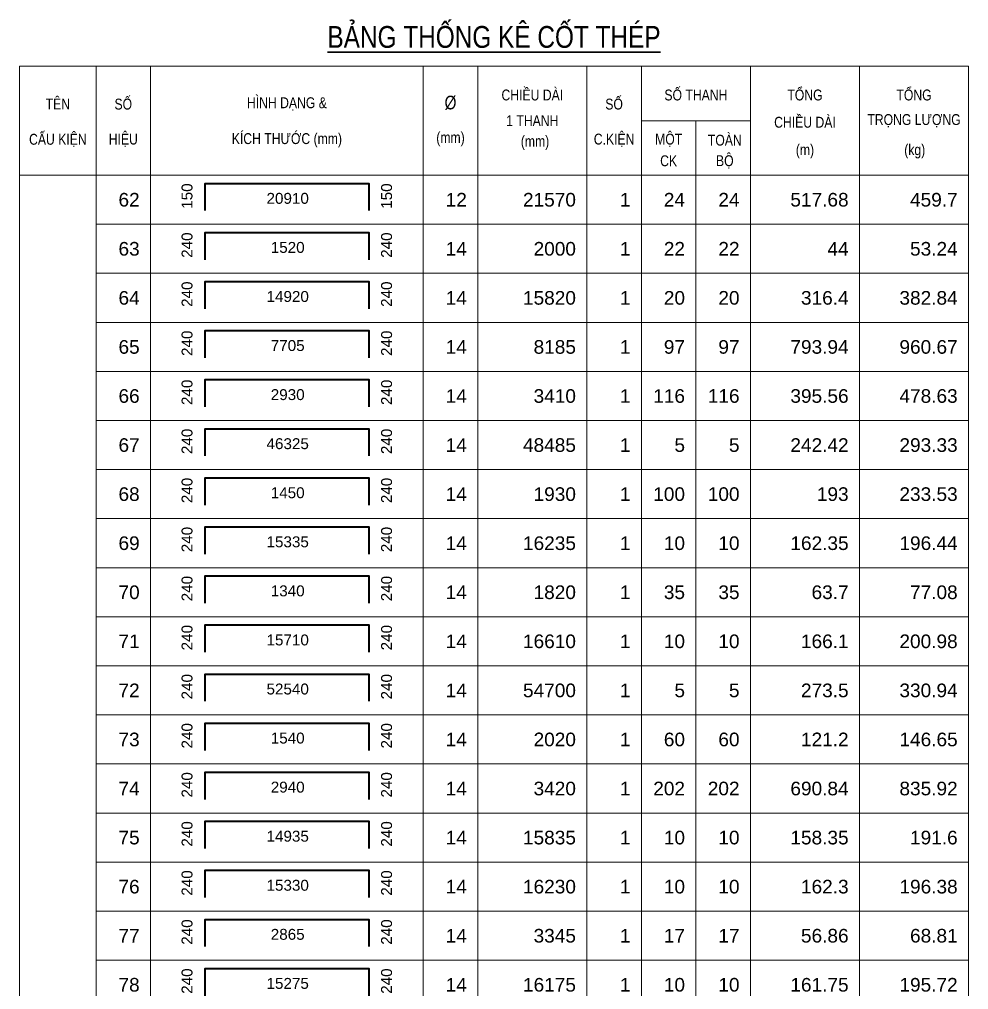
# Model space of a CAD drawing. Header units: millimetres. Extents: x -24156 to 1128921, y -12387 to 212709.
# Drawn here: x 1059553 to 1090187, y 61168 to 92489 of the extents above; entities that cross this region are included whole.
import ezdxf
from ezdxf.enums import TextEntityAlignment as Align

# ---------------------------------------------------------------- set-up
doc = ezdxf.new("R2010")
doc.units = ezdxf.units.MM
doc.header["$MEASUREMENT"] = 0
for name, color, linetype, lineweight in [('kata_net khung', 3, 'Continuous', 20), ('kata_text', 7, 'Continuous', 30), ('kata_thep chu', 1, 'Continuous', 35), ('NDC_FRAME', 7, 'Continuous', 20)]:
    doc.layers.add(name, color=color, linetype=linetype, lineweight=lineweight)
doc.styles.add('kata_text', font='arial.ttf', dxfattribs={"width": 0.8})

# ---------------------------------------------------------------- blocks, each defined once
blk = doc.blocks.new('Tieude')
at = {"layer": 'kata_net khung'}
for p, q in [((0, 2000), (0, 0)), ((0, 2000), (17405, 2000)), ((1405, 2000), (1405, 0)), ((2405, 2000), (2405, 0)), ((7405, 2000), (7405, 0)), ((8405, 2000), (8405, 0)), ((10405, 2000), (10405, 0)), ((11405, 1000), (11405, 2000)), ((13405, 2000), (13405, 0)), ((15405, 2000), (15405, 0)), ((17405, 2000), (17405, 0)), ((11405, 1000), (13405, 1000)), ((11405, 1000), (11405, 0)), ((12405, 1000), (12405, 0)), ((0, 0), (17405, 0))]:
    blk.add_line(p, q, dxfattribs=at)
at = {"layer": 'kata_text', "style": 'kata_text', "width": 0.8}
for s, height, p in [('%%UBẢNG THỐNG KÊ CỐT THÉP', 400, (8703, 2594)), ('CHIỀU DÀI', 200, (9405, 1500)), ('SỐ THANH', 200, (12405, 1500)), ('TỔNG', 200, (14405, 1500)), ('TỔNG', 200, (16405, 1500)), ('TÊN', 200, (705, 1333)), ('SỐ', 200, (1905, 1333)), ('HÌNH DẠNG &', 200, (4905, 1333)), ('%%C', 250, (7905, 1333)), ('SỐ', 200, (10905, 1333)), ('1 THANH', 200, (9405, 1000)), ('CHIỀU DÀI', 200, (14405, 1000)), ('TRỌNG LƯỢNG', 200, (16405, 1000)), ('CẤU KIỆN', 200, (705, 667)), ('HIỆU', 200, (1905, 667)), ('KÍCH THƯỚC (mm)', 200, (4905, 667)), ('(mm)', 200, (7905, 667)), ('(mm)', 200, (9455, 599)), ('C.KIỆN', 200, (10905, 667)), ('MỘT', 200, (11905, 667)), ('TOÀN', 200, (12935, 667)), ('(m)', 200, (14405, 443)), ('(kg)', 200, (16418, 443)), ('CK', 200, (11905, 264)), ('BỘ', 200, (12935, 271))]:
    blk.add_text(s, height=height, dxfattribs=at).set_placement(p, align=Align.MIDDLE)
blk = doc.blocks.new('dang04')
at = {"layer": 'kata_net khung'}
for p, q in [((0, 0), (0, -900)), ((1405, 0), (1405, -900)), ((2405, 0), (2405, -900)), ((7405, 0), (7405, -900)), ((8405, 0), (8405, -900)), ((10405, 0), (10405, -900)), ((11405, 0), (11405, -900)), ((12405, 0), (12405, -900)), ((13405, 0), (13405, -900)), ((15405, 0), (15405, -900)), ((17405, 0), (17405, -900)), ((1405, -900), (17405, -900))]:
    blk.add_line(p, q, dxfattribs=at)
at = {"layer": 'kata_thep chu'}
blk.add_lwpolyline([(3405, -650), (3405, -150), (6405, -150), (6405, -650)], dxfattribs=at)
at = {"layer": 'kata_text', "style": 'kata_text'}
for p in [(3073, -150), (6733, -150)]:
    blk.add_attdef('D03', text='', height=200, rotation=90, dxfattribs=at).set_placement(p, align=Align.MIDDLE_RIGHT)
for p in [(2205, -450), (8205, -450), (10205, -450), (11205, -450), (12205, -450), (13205, -450), (15205, -450), (17205, -450)]:
    blk.add_attdef('D03', text='', height=250, dxfattribs=at).set_placement(p, align=Align.MIDDLE_RIGHT)
blk.add_attdef('D03', text='', height=200, dxfattribs=at).set_placement((4920, -425), align=Align.MIDDLE_CENTER)

msp = doc.modelspace()

# ---------------------------------------------------------------- block references
at = {"layer": 'NDC_FRAME', "xscale": 1.76, "yscale": 1.76, "zscale": 1.76}
msp.add_blockref('Tieude', (1059553.3, 87459.8), dxfattribs=at)
at = {"layer": 'NDC_FRAME', "ltscale": 200}
ref = msp.add_blockref('dang04', (1059553.3, 87459.8), dxfattribs=dict(at, xscale=1.759999999999996, yscale=1.759999999999996, zscale=1.759999999999996))
ref.add_attrib('D03', '62', dxfattribs={"layer": 'kata_text', "height": 440, "style": 'kata_text'}).set_placement((1063434.6, 86667.8), align=Align.MIDDLE_RIGHT)
ref.add_attrib('D03', '150', dxfattribs={"layer": 'kata_text', "height": 352, "rotation": 90, "style": 'kata_text'}).set_placement((1064962.4, 87195.8), align=Align.MIDDLE_RIGHT)
ref.add_attrib('D03', '20910', dxfattribs={"layer": 'kata_text', "height": 352, "style": 'kata_text'}).set_placement((1068211.8, 86712.2), align=Align.MIDDLE_CENTER)
ref.add_attrib('D03', '150', dxfattribs={"layer": 'kata_text', "height": 352, "rotation": 90, "style": 'kata_text'}).set_placement((1071402.5, 87195.8), align=Align.MIDDLE_RIGHT)
ref.add_attrib('D03', '12', dxfattribs={"layer": 'kata_text', "height": 440, "style": 'kata_text'}).set_placement((1073994.6, 86667.8), align=Align.MIDDLE_RIGHT)
ref.add_attrib('D03', '21570', dxfattribs={"layer": 'kata_text', "height": 440, "style": 'kata_text'}).set_placement((1077514.6, 86667.8), align=Align.MIDDLE_RIGHT)
ref.add_attrib('D03', '1', dxfattribs={"layer": 'kata_text', "height": 440, "style": 'kata_text'}).set_placement((1079274.6, 86667.8), align=Align.MIDDLE_RIGHT)
ref.add_attrib('D03', '24', dxfattribs={"layer": 'kata_text', "height": 440, "style": 'kata_text'}).set_placement((1081034.6, 86667.8), align=Align.MIDDLE_RIGHT)
ref.add_attrib('D03', '24', dxfattribs={"layer": 'kata_text', "height": 440, "style": 'kata_text'}).set_placement((1082794.6, 86668.4), align=Align.MIDDLE_RIGHT)
ref.add_attrib('D03', '517.68', dxfattribs={"layer": 'kata_text', "height": 440, "style": 'kata_text'}).set_placement((1086314.6, 86667.8), align=Align.MIDDLE_RIGHT)
ref.add_attrib('D03', '459.7', dxfattribs={"layer": 'kata_text', "height": 440, "style": 'kata_text'}).set_placement((1089834.6, 86667.8), align=Align.MIDDLE_RIGHT)
ref = msp.add_blockref('dang04', (1059553.3, 85875.8), dxfattribs=dict(at, xscale=1.759999999999996, yscale=1.759999999999996, zscale=1.759999999999996))
ref.add_attrib('D03', '63', dxfattribs={"layer": 'kata_text', "height": 440, "style": 'kata_text'}).set_placement((1063434.6, 85083.8), align=Align.MIDDLE_RIGHT)
ref.add_attrib('D03', '240', dxfattribs={"layer": 'kata_text', "height": 352, "rotation": 90, "style": 'kata_text'}).set_placement((1064962.4, 85611.8), align=Align.MIDDLE_RIGHT)
ref.add_attrib('D03', '1520', dxfattribs={"layer": 'kata_text', "height": 352, "style": 'kata_text'}).set_placement((1068211.8, 85128.2), align=Align.MIDDLE_CENTER)
ref.add_attrib('D03', '240', dxfattribs={"layer": 'kata_text', "height": 352, "rotation": 90, "style": 'kata_text'}).set_placement((1071402.5, 85611.8), align=Align.MIDDLE_RIGHT)
ref.add_attrib('D03', '14', dxfattribs={"layer": 'kata_text', "height": 440, "style": 'kata_text'}).set_placement((1073994.6, 85083.8), align=Align.MIDDLE_RIGHT)
ref.add_attrib('D03', '2000', dxfattribs={"layer": 'kata_text', "height": 440, "style": 'kata_text'}).set_placement((1077514.6, 85083.8), align=Align.MIDDLE_RIGHT)
ref.add_attrib('D03', '1', dxfattribs={"layer": 'kata_text', "height": 440, "style": 'kata_text'}).set_placement((1079274.6, 85083.8), align=Align.MIDDLE_RIGHT)
ref.add_attrib('D03', '22', dxfattribs={"layer": 'kata_text', "height": 440, "style": 'kata_text'}).set_placement((1081034.6, 85083.8), align=Align.MIDDLE_RIGHT)
ref.add_attrib('D03', '22', dxfattribs={"layer": 'kata_text', "height": 440, "style": 'kata_text'}).set_placement((1082794.6, 85084.4), align=Align.MIDDLE_RIGHT)
ref.add_attrib('D03', '44', dxfattribs={"layer": 'kata_text', "height": 440, "style": 'kata_text'}).set_placement((1086314.6, 85083.8), align=Align.MIDDLE_RIGHT)
ref.add_attrib('D03', '53.24', dxfattribs={"layer": 'kata_text', "height": 440, "style": 'kata_text'}).set_placement((1089834.6, 85083.8), align=Align.MIDDLE_RIGHT)
ref = msp.add_blockref('dang04', (1059553.3, 84291.8), dxfattribs=dict(at, xscale=1.759999999999996, yscale=1.759999999999996, zscale=1.759999999999996))
ref.add_attrib('D03', '64', dxfattribs={"layer": 'kata_text', "height": 440, "style": 'kata_text'}).set_placement((1063434.6, 83499.8), align=Align.MIDDLE_RIGHT)
ref.add_attrib('D03', '240', dxfattribs={"layer": 'kata_text', "height": 352, "rotation": 90, "style": 'kata_text'}).set_placement((1064962.4, 84027.8), align=Align.MIDDLE_RIGHT)
ref.add_attrib('D03', '14920', dxfattribs={"layer": 'kata_text', "height": 352, "style": 'kata_text'}).set_placement((1068211.8, 83544.2), align=Align.MIDDLE_CENTER)
ref.add_attrib('D03', '240', dxfattribs={"layer": 'kata_text', "height": 352, "rotation": 90, "style": 'kata_text'}).set_placement((1071402.5, 84027.8), align=Align.MIDDLE_RIGHT)
ref.add_attrib('D03', '14', dxfattribs={"layer": 'kata_text', "height": 440, "style": 'kata_text'}).set_placement((1073994.6, 83499.8), align=Align.MIDDLE_RIGHT)
ref.add_attrib('D03', '15820', dxfattribs={"layer": 'kata_text', "height": 440, "style": 'kata_text'}).set_placement((1077514.6, 83499.8), align=Align.MIDDLE_RIGHT)
ref.add_attrib('D03', '1', dxfattribs={"layer": 'kata_text', "height": 440, "style": 'kata_text'}).set_placement((1079274.6, 83499.8), align=Align.MIDDLE_RIGHT)
ref.add_attrib('D03', '20', dxfattribs={"layer": 'kata_text', "height": 440, "style": 'kata_text'}).set_placement((1081034.6, 83499.8), align=Align.MIDDLE_RIGHT)
ref.add_attrib('D03', '20', dxfattribs={"layer": 'kata_text', "height": 440, "style": 'kata_text'}).set_placement((1082794.6, 83500.4), align=Align.MIDDLE_RIGHT)
ref.add_attrib('D03', '316.4', dxfattribs={"layer": 'kata_text', "height": 440, "style": 'kata_text'}).set_placement((1086314.6, 83499.8), align=Align.MIDDLE_RIGHT)
ref.add_attrib('D03', '382.84', dxfattribs={"layer": 'kata_text', "height": 440, "style": 'kata_text'}).set_placement((1089834.6, 83499.8), align=Align.MIDDLE_RIGHT)
ref = msp.add_blockref('dang04', (1059553.3, 82707.8), dxfattribs=dict(at, xscale=1.759999999999996, yscale=1.759999999999996, zscale=1.759999999999996))
ref.add_attrib('D03', '65', dxfattribs={"layer": 'kata_text', "height": 440, "style": 'kata_text'}).set_placement((1063434.6, 81915.8), align=Align.MIDDLE_RIGHT)
ref.add_attrib('D03', '240', dxfattribs={"layer": 'kata_text', "height": 352, "rotation": 90, "style": 'kata_text'}).set_placement((1064962.4, 82443.8), align=Align.MIDDLE_RIGHT)
ref.add_attrib('D03', '7705', dxfattribs={"layer": 'kata_text', "height": 352, "style": 'kata_text'}).set_placement((1068211.8, 81960.2), align=Align.MIDDLE_CENTER)
ref.add_attrib('D03', '240', dxfattribs={"layer": 'kata_text', "height": 352, "rotation": 90, "style": 'kata_text'}).set_placement((1071402.5, 82443.8), align=Align.MIDDLE_RIGHT)
ref.add_attrib('D03', '14', dxfattribs={"layer": 'kata_text', "height": 440, "style": 'kata_text'}).set_placement((1073994.6, 81915.8), align=Align.MIDDLE_RIGHT)
ref.add_attrib('D03', '8185', dxfattribs={"layer": 'kata_text', "height": 440, "style": 'kata_text'}).set_placement((1077514.6, 81915.8), align=Align.MIDDLE_RIGHT)
ref.add_attrib('D03', '1', dxfattribs={"layer": 'kata_text', "height": 440, "style": 'kata_text'}).set_placement((1079274.6, 81915.8), align=Align.MIDDLE_RIGHT)
ref.add_attrib('D03', '97', dxfattribs={"layer": 'kata_text', "height": 440, "style": 'kata_text'}).set_placement((1081034.6, 81915.8), align=Align.MIDDLE_RIGHT)
ref.add_attrib('D03', '97', dxfattribs={"layer": 'kata_text', "height": 440, "style": 'kata_text'}).set_placement((1082794.6, 81916.4), align=Align.MIDDLE_RIGHT)
ref.add_attrib('D03', '793.94', dxfattribs={"layer": 'kata_text', "height": 440, "style": 'kata_text'}).set_placement((1086314.6, 81915.8), align=Align.MIDDLE_RIGHT)
ref.add_attrib('D03', '960.67', dxfattribs={"layer": 'kata_text', "height": 440, "style": 'kata_text'}).set_placement((1089834.6, 81915.8), align=Align.MIDDLE_RIGHT)
ref = msp.add_blockref('dang04', (1059553.3, 81123.8), dxfattribs=dict(at, xscale=1.759999999999996, yscale=1.759999999999996, zscale=1.759999999999996))
ref.add_attrib('D03', '66', dxfattribs={"layer": 'kata_text', "height": 440, "style": 'kata_text'}).set_placement((1063434.6, 80331.8), align=Align.MIDDLE_RIGHT)
ref.add_attrib('D03', '240', dxfattribs={"layer": 'kata_text', "height": 352, "rotation": 90, "style": 'kata_text'}).set_placement((1064962.4, 80859.8), align=Align.MIDDLE_RIGHT)
ref.add_attrib('D03', '2930', dxfattribs={"layer": 'kata_text', "height": 352, "style": 'kata_text'}).set_placement((1068211.8, 80376.2), align=Align.MIDDLE_CENTER)
ref.add_attrib('D03', '240', dxfattribs={"layer": 'kata_text', "height": 352, "rotation": 90, "style": 'kata_text'}).set_placement((1071402.5, 80859.8), align=Align.MIDDLE_RIGHT)
ref.add_attrib('D03', '14', dxfattribs={"layer": 'kata_text', "height": 440, "style": 'kata_text'}).set_placement((1073994.6, 80331.8), align=Align.MIDDLE_RIGHT)
ref.add_attrib('D03', '3410', dxfattribs={"layer": 'kata_text', "height": 440, "style": 'kata_text'}).set_placement((1077514.6, 80331.8), align=Align.MIDDLE_RIGHT)
ref.add_attrib('D03', '1', dxfattribs={"layer": 'kata_text', "height": 440, "style": 'kata_text'}).set_placement((1079274.6, 80331.8), align=Align.MIDDLE_RIGHT)
ref.add_attrib('D03', '116', dxfattribs={"layer": 'kata_text', "height": 440, "style": 'kata_text'}).set_placement((1081034.6, 80331.8), align=Align.MIDDLE_RIGHT)
ref.add_attrib('D03', '116', dxfattribs={"layer": 'kata_text', "height": 440, "style": 'kata_text'}).set_placement((1082794.6, 80332.4), align=Align.MIDDLE_RIGHT)
ref.add_attrib('D03', '395.56', dxfattribs={"layer": 'kata_text', "height": 440, "style": 'kata_text'}).set_placement((1086314.6, 80331.8), align=Align.MIDDLE_RIGHT)
ref.add_attrib('D03', '478.63', dxfattribs={"layer": 'kata_text', "height": 440, "style": 'kata_text'}).set_placement((1089834.6, 80331.8), align=Align.MIDDLE_RIGHT)
ref = msp.add_blockref('dang04', (1059553.3, 79539.8), dxfattribs=dict(at, xscale=1.759999999999996, yscale=1.759999999999996, zscale=1.759999999999996))
ref.add_attrib('D03', '67', dxfattribs={"layer": 'kata_text', "height": 440, "style": 'kata_text'}).set_placement((1063434.6, 78747.8), align=Align.MIDDLE_RIGHT)
ref.add_attrib('D03', '240', dxfattribs={"layer": 'kata_text', "height": 352, "rotation": 90, "style": 'kata_text'}).set_placement((1064962.4, 79275.8), align=Align.MIDDLE_RIGHT)
ref.add_attrib('D03', '46325', dxfattribs={"layer": 'kata_text', "height": 352, "style": 'kata_text'}).set_placement((1068211.8, 78792.2), align=Align.MIDDLE_CENTER)
ref.add_attrib('D03', '240', dxfattribs={"layer": 'kata_text', "height": 352, "rotation": 90, "style": 'kata_text'}).set_placement((1071402.5, 79275.8), align=Align.MIDDLE_RIGHT)
ref.add_attrib('D03', '14', dxfattribs={"layer": 'kata_text', "height": 440, "style": 'kata_text'}).set_placement((1073994.6, 78747.8), align=Align.MIDDLE_RIGHT)
ref.add_attrib('D03', '48485', dxfattribs={"layer": 'kata_text', "height": 440, "style": 'kata_text'}).set_placement((1077514.6, 78747.8), align=Align.MIDDLE_RIGHT)
ref.add_attrib('D03', '1', dxfattribs={"layer": 'kata_text', "height": 440, "style": 'kata_text'}).set_placement((1079274.6, 78747.8), align=Align.MIDDLE_RIGHT)
ref.add_attrib('D03', '5', dxfattribs={"layer": 'kata_text', "height": 440, "style": 'kata_text'}).set_placement((1081034.6, 78747.8), align=Align.MIDDLE_RIGHT)
ref.add_attrib('D03', '5', dxfattribs={"layer": 'kata_text', "height": 440, "style": 'kata_text'}).set_placement((1082794.6, 78748.4), align=Align.MIDDLE_RIGHT)
ref.add_attrib('D03', '242.42', dxfattribs={"layer": 'kata_text', "height": 440, "style": 'kata_text'}).set_placement((1086314.6, 78747.8), align=Align.MIDDLE_RIGHT)
ref.add_attrib('D03', '293.33', dxfattribs={"layer": 'kata_text', "height": 440, "style": 'kata_text'}).set_placement((1089834.6, 78747.8), align=Align.MIDDLE_RIGHT)
ref = msp.add_blockref('dang04', (1059553.3, 77955.8), dxfattribs=dict(at, xscale=1.759999999999996, yscale=1.759999999999996, zscale=1.759999999999996))
ref.add_attrib('D03', '68', dxfattribs={"layer": 'kata_text', "height": 440, "style": 'kata_text'}).set_placement((1063434.6, 77163.8), align=Align.MIDDLE_RIGHT)
ref.add_attrib('D03', '240', dxfattribs={"layer": 'kata_text', "height": 352, "rotation": 90, "style": 'kata_text'}).set_placement((1064962.4, 77691.8), align=Align.MIDDLE_RIGHT)
ref.add_attrib('D03', '1450', dxfattribs={"layer": 'kata_text', "height": 352, "style": 'kata_text'}).set_placement((1068211.8, 77208.2), align=Align.MIDDLE_CENTER)
ref.add_attrib('D03', '240', dxfattribs={"layer": 'kata_text', "height": 352, "rotation": 90, "style": 'kata_text'}).set_placement((1071402.5, 77691.8), align=Align.MIDDLE_RIGHT)
ref.add_attrib('D03', '14', dxfattribs={"layer": 'kata_text', "height": 440, "style": 'kata_text'}).set_placement((1073994.6, 77163.8), align=Align.MIDDLE_RIGHT)
ref.add_attrib('D03', '1930', dxfattribs={"layer": 'kata_text', "height": 440, "style": 'kata_text'}).set_placement((1077514.6, 77163.8), align=Align.MIDDLE_RIGHT)
ref.add_attrib('D03', '1', dxfattribs={"layer": 'kata_text', "height": 440, "style": 'kata_text'}).set_placement((1079274.6, 77163.8), align=Align.MIDDLE_RIGHT)
ref.add_attrib('D03', '100', dxfattribs={"layer": 'kata_text', "height": 440, "style": 'kata_text'}).set_placement((1081034.6, 77163.8), align=Align.MIDDLE_RIGHT)
ref.add_attrib('D03', '100', dxfattribs={"layer": 'kata_text', "height": 440, "style": 'kata_text'}).set_placement((1082794.6, 77164.4), align=Align.MIDDLE_RIGHT)
ref.add_attrib('D03', '193', dxfattribs={"layer": 'kata_text', "height": 440, "style": 'kata_text'}).set_placement((1086314.6, 77163.8), align=Align.MIDDLE_RIGHT)
ref.add_attrib('D03', '233.53', dxfattribs={"layer": 'kata_text', "height": 440, "style": 'kata_text'}).set_placement((1089834.6, 77163.8), align=Align.MIDDLE_RIGHT)
ref = msp.add_blockref('dang04', (1059553.3, 76371.8), dxfattribs=dict(at, xscale=1.759999999999996, yscale=1.759999999999996, zscale=1.759999999999996))
ref.add_attrib('D03', '69', dxfattribs={"layer": 'kata_text', "height": 440, "style": 'kata_text'}).set_placement((1063434.6, 75579.8), align=Align.MIDDLE_RIGHT)
ref.add_attrib('D03', '240', dxfattribs={"layer": 'kata_text', "height": 352, "rotation": 90, "style": 'kata_text'}).set_placement((1064962.4, 76107.8), align=Align.MIDDLE_RIGHT)
ref.add_attrib('D03', '15335', dxfattribs={"layer": 'kata_text', "height": 352, "style": 'kata_text'}).set_placement((1068211.8, 75624.2), align=Align.MIDDLE_CENTER)
ref.add_attrib('D03', '240', dxfattribs={"layer": 'kata_text', "height": 352, "rotation": 90, "style": 'kata_text'}).set_placement((1071402.5, 76107.8), align=Align.MIDDLE_RIGHT)
ref.add_attrib('D03', '14', dxfattribs={"layer": 'kata_text', "height": 440, "style": 'kata_text'}).set_placement((1073994.6, 75579.8), align=Align.MIDDLE_RIGHT)
ref.add_attrib('D03', '16235', dxfattribs={"layer": 'kata_text', "height": 440, "style": 'kata_text'}).set_placement((1077514.6, 75579.8), align=Align.MIDDLE_RIGHT)
ref.add_attrib('D03', '1', dxfattribs={"layer": 'kata_text', "height": 440, "style": 'kata_text'}).set_placement((1079274.6, 75579.8), align=Align.MIDDLE_RIGHT)
ref.add_attrib('D03', '10', dxfattribs={"layer": 'kata_text', "height": 440, "style": 'kata_text'}).set_placement((1081034.6, 75579.8), align=Align.MIDDLE_RIGHT)
ref.add_attrib('D03', '10', dxfattribs={"layer": 'kata_text', "height": 440, "style": 'kata_text'}).set_placement((1082794.6, 75580.4), align=Align.MIDDLE_RIGHT)
ref.add_attrib('D03', '162.35', dxfattribs={"layer": 'kata_text', "height": 440, "style": 'kata_text'}).set_placement((1086314.6, 75579.8), align=Align.MIDDLE_RIGHT)
ref.add_attrib('D03', '196.44', dxfattribs={"layer": 'kata_text', "height": 440, "style": 'kata_text'}).set_placement((1089834.6, 75579.8), align=Align.MIDDLE_RIGHT)
ref = msp.add_blockref('dang04', (1059553.3, 74787.8), dxfattribs=dict(at, xscale=1.759999999999996, yscale=1.759999999999996, zscale=1.759999999999996))
ref.add_attrib('D03', '70', dxfattribs={"layer": 'kata_text', "height": 440, "style": 'kata_text'}).set_placement((1063434.6, 73995.8), align=Align.MIDDLE_RIGHT)
ref.add_attrib('D03', '240', dxfattribs={"layer": 'kata_text', "height": 352, "rotation": 90, "style": 'kata_text'}).set_placement((1064962.4, 74523.8), align=Align.MIDDLE_RIGHT)
ref.add_attrib('D03', '1340', dxfattribs={"layer": 'kata_text', "height": 352, "style": 'kata_text'}).set_placement((1068211.8, 74040.2), align=Align.MIDDLE_CENTER)
ref.add_attrib('D03', '240', dxfattribs={"layer": 'kata_text', "height": 352, "rotation": 90, "style": 'kata_text'}).set_placement((1071402.5, 74523.8), align=Align.MIDDLE_RIGHT)
ref.add_attrib('D03', '14', dxfattribs={"layer": 'kata_text', "height": 440, "style": 'kata_text'}).set_placement((1073994.6, 73995.8), align=Align.MIDDLE_RIGHT)
ref.add_attrib('D03', '1820', dxfattribs={"layer": 'kata_text', "height": 440, "style": 'kata_text'}).set_placement((1077514.6, 73995.8), align=Align.MIDDLE_RIGHT)
ref.add_attrib('D03', '1', dxfattribs={"layer": 'kata_text', "height": 440, "style": 'kata_text'}).set_placement((1079274.6, 73995.8), align=Align.MIDDLE_RIGHT)
ref.add_attrib('D03', '35', dxfattribs={"layer": 'kata_text', "height": 440, "style": 'kata_text'}).set_placement((1081034.6, 73995.8), align=Align.MIDDLE_RIGHT)
ref.add_attrib('D03', '35', dxfattribs={"layer": 'kata_text', "height": 440, "style": 'kata_text'}).set_placement((1082794.6, 73996.4), align=Align.MIDDLE_RIGHT)
ref.add_attrib('D03', '63.7', dxfattribs={"layer": 'kata_text', "height": 440, "style": 'kata_text'}).set_placement((1086314.6, 73995.8), align=Align.MIDDLE_RIGHT)
ref.add_attrib('D03', '77.08', dxfattribs={"layer": 'kata_text', "height": 440, "style": 'kata_text'}).set_placement((1089834.6, 73995.8), align=Align.MIDDLE_RIGHT)
ref = msp.add_blockref('dang04', (1059553.3, 73203.8), dxfattribs=dict(at, xscale=1.759999999999996, yscale=1.759999999999996, zscale=1.759999999999996))
ref.add_attrib('D03', '71', dxfattribs={"layer": 'kata_text', "height": 440, "style": 'kata_text'}).set_placement((1063434.6, 72411.8), align=Align.MIDDLE_RIGHT)
ref.add_attrib('D03', '240', dxfattribs={"layer": 'kata_text', "height": 352, "rotation": 90, "style": 'kata_text'}).set_placement((1064962.4, 72939.8), align=Align.MIDDLE_RIGHT)
ref.add_attrib('D03', '15710', dxfattribs={"layer": 'kata_text', "height": 352, "style": 'kata_text'}).set_placement((1068211.8, 72456.2), align=Align.MIDDLE_CENTER)
ref.add_attrib('D03', '240', dxfattribs={"layer": 'kata_text', "height": 352, "rotation": 90, "style": 'kata_text'}).set_placement((1071402.5, 72939.8), align=Align.MIDDLE_RIGHT)
ref.add_attrib('D03', '14', dxfattribs={"layer": 'kata_text', "height": 440, "style": 'kata_text'}).set_placement((1073994.6, 72411.8), align=Align.MIDDLE_RIGHT)
ref.add_attrib('D03', '16610', dxfattribs={"layer": 'kata_text', "height": 440, "style": 'kata_text'}).set_placement((1077514.6, 72411.8), align=Align.MIDDLE_RIGHT)
ref.add_attrib('D03', '1', dxfattribs={"layer": 'kata_text', "height": 440, "style": 'kata_text'}).set_placement((1079274.6, 72411.8), align=Align.MIDDLE_RIGHT)
ref.add_attrib('D03', '10', dxfattribs={"layer": 'kata_text', "height": 440, "style": 'kata_text'}).set_placement((1081034.6, 72411.8), align=Align.MIDDLE_RIGHT)
ref.add_attrib('D03', '10', dxfattribs={"layer": 'kata_text', "height": 440, "style": 'kata_text'}).set_placement((1082794.6, 72412.4), align=Align.MIDDLE_RIGHT)
ref.add_attrib('D03', '166.1', dxfattribs={"layer": 'kata_text', "height": 440, "style": 'kata_text'}).set_placement((1086314.6, 72411.8), align=Align.MIDDLE_RIGHT)
ref.add_attrib('D03', '200.98', dxfattribs={"layer": 'kata_text', "height": 440, "style": 'kata_text'}).set_placement((1089834.6, 72411.8), align=Align.MIDDLE_RIGHT)
ref = msp.add_blockref('dang04', (1059553.3, 71619.8), dxfattribs=dict(at, xscale=1.759999999999996, yscale=1.759999999999996, zscale=1.759999999999996))
ref.add_attrib('D03', '72', dxfattribs={"layer": 'kata_text', "height": 440, "style": 'kata_text'}).set_placement((1063434.6, 70827.8), align=Align.MIDDLE_RIGHT)
ref.add_attrib('D03', '240', dxfattribs={"layer": 'kata_text', "height": 352, "rotation": 90, "style": 'kata_text'}).set_placement((1064962.4, 71355.8), align=Align.MIDDLE_RIGHT)
ref.add_attrib('D03', '52540', dxfattribs={"layer": 'kata_text', "height": 352, "style": 'kata_text'}).set_placement((1068211.8, 70872.2), align=Align.MIDDLE_CENTER)
ref.add_attrib('D03', '240', dxfattribs={"layer": 'kata_text', "height": 352, "rotation": 90, "style": 'kata_text'}).set_placement((1071402.5, 71355.8), align=Align.MIDDLE_RIGHT)
ref.add_attrib('D03', '14', dxfattribs={"layer": 'kata_text', "height": 440, "style": 'kata_text'}).set_placement((1073994.6, 70827.8), align=Align.MIDDLE_RIGHT)
ref.add_attrib('D03', '54700', dxfattribs={"layer": 'kata_text', "height": 440, "style": 'kata_text'}).set_placement((1077514.6, 70827.8), align=Align.MIDDLE_RIGHT)
ref.add_attrib('D03', '1', dxfattribs={"layer": 'kata_text', "height": 440, "style": 'kata_text'}).set_placement((1079274.6, 70827.8), align=Align.MIDDLE_RIGHT)
ref.add_attrib('D03', '5', dxfattribs={"layer": 'kata_text', "height": 440, "style": 'kata_text'}).set_placement((1081034.6, 70827.8), align=Align.MIDDLE_RIGHT)
ref.add_attrib('D03', '5', dxfattribs={"layer": 'kata_text', "height": 440, "style": 'kata_text'}).set_placement((1082794.6, 70828.4), align=Align.MIDDLE_RIGHT)
ref.add_attrib('D03', '273.5', dxfattribs={"layer": 'kata_text', "height": 440, "style": 'kata_text'}).set_placement((1086314.6, 70827.8), align=Align.MIDDLE_RIGHT)
ref.add_attrib('D03', '330.94', dxfattribs={"layer": 'kata_text', "height": 440, "style": 'kata_text'}).set_placement((1089834.6, 70827.8), align=Align.MIDDLE_RIGHT)
ref = msp.add_blockref('dang04', (1059553.3, 70035.8), dxfattribs=dict(at, xscale=1.759999999999996, yscale=1.759999999999996, zscale=1.759999999999996))
ref.add_attrib('D03', '73', dxfattribs={"layer": 'kata_text', "height": 440, "style": 'kata_text'}).set_placement((1063434.6, 69243.8), align=Align.MIDDLE_RIGHT)
ref.add_attrib('D03', '240', dxfattribs={"layer": 'kata_text', "height": 352, "rotation": 90, "style": 'kata_text'}).set_placement((1064962.4, 69771.8), align=Align.MIDDLE_RIGHT)
ref.add_attrib('D03', '1540', dxfattribs={"layer": 'kata_text', "height": 352, "style": 'kata_text'}).set_placement((1068211.8, 69288.2), align=Align.MIDDLE_CENTER)
ref.add_attrib('D03', '240', dxfattribs={"layer": 'kata_text', "height": 352, "rotation": 90, "style": 'kata_text'}).set_placement((1071402.5, 69771.8), align=Align.MIDDLE_RIGHT)
ref.add_attrib('D03', '14', dxfattribs={"layer": 'kata_text', "height": 440, "style": 'kata_text'}).set_placement((1073994.6, 69243.8), align=Align.MIDDLE_RIGHT)
ref.add_attrib('D03', '2020', dxfattribs={"layer": 'kata_text', "height": 440, "style": 'kata_text'}).set_placement((1077514.6, 69243.8), align=Align.MIDDLE_RIGHT)
ref.add_attrib('D03', '1', dxfattribs={"layer": 'kata_text', "height": 440, "style": 'kata_text'}).set_placement((1079274.6, 69243.8), align=Align.MIDDLE_RIGHT)
ref.add_attrib('D03', '60', dxfattribs={"layer": 'kata_text', "height": 440, "style": 'kata_text'}).set_placement((1081034.6, 69243.8), align=Align.MIDDLE_RIGHT)
ref.add_attrib('D03', '60', dxfattribs={"layer": 'kata_text', "height": 440, "style": 'kata_text'}).set_placement((1082794.6, 69244.4), align=Align.MIDDLE_RIGHT)
ref.add_attrib('D03', '121.2', dxfattribs={"layer": 'kata_text', "height": 440, "style": 'kata_text'}).set_placement((1086314.6, 69243.8), align=Align.MIDDLE_RIGHT)
ref.add_attrib('D03', '146.65', dxfattribs={"layer": 'kata_text', "height": 440, "style": 'kata_text'}).set_placement((1089834.6, 69243.8), align=Align.MIDDLE_RIGHT)
ref = msp.add_blockref('dang04', (1059553.3, 68451.8), dxfattribs=dict(at, xscale=1.759999999999996, yscale=1.759999999999996, zscale=1.759999999999996))
ref.add_attrib('D03', '74', dxfattribs={"layer": 'kata_text', "height": 440, "style": 'kata_text'}).set_placement((1063434.6, 67659.8), align=Align.MIDDLE_RIGHT)
ref.add_attrib('D03', '240', dxfattribs={"layer": 'kata_text', "height": 352, "rotation": 90, "style": 'kata_text'}).set_placement((1064962.4, 68187.8), align=Align.MIDDLE_RIGHT)
ref.add_attrib('D03', '2940', dxfattribs={"layer": 'kata_text', "height": 352, "style": 'kata_text'}).set_placement((1068211.8, 67704.2), align=Align.MIDDLE_CENTER)
ref.add_attrib('D03', '240', dxfattribs={"layer": 'kata_text', "height": 352, "rotation": 90, "style": 'kata_text'}).set_placement((1071402.5, 68187.8), align=Align.MIDDLE_RIGHT)
ref.add_attrib('D03', '14', dxfattribs={"layer": 'kata_text', "height": 440, "style": 'kata_text'}).set_placement((1073994.6, 67659.8), align=Align.MIDDLE_RIGHT)
ref.add_attrib('D03', '3420', dxfattribs={"layer": 'kata_text', "height": 440, "style": 'kata_text'}).set_placement((1077514.6, 67659.8), align=Align.MIDDLE_RIGHT)
ref.add_attrib('D03', '1', dxfattribs={"layer": 'kata_text', "height": 440, "style": 'kata_text'}).set_placement((1079274.6, 67659.8), align=Align.MIDDLE_RIGHT)
ref.add_attrib('D03', '202', dxfattribs={"layer": 'kata_text', "height": 440, "style": 'kata_text'}).set_placement((1081034.6, 67659.8), align=Align.MIDDLE_RIGHT)
ref.add_attrib('D03', '202', dxfattribs={"layer": 'kata_text', "height": 440, "style": 'kata_text'}).set_placement((1082794.6, 67660.4), align=Align.MIDDLE_RIGHT)
ref.add_attrib('D03', '690.84', dxfattribs={"layer": 'kata_text', "height": 440, "style": 'kata_text'}).set_placement((1086314.6, 67659.8), align=Align.MIDDLE_RIGHT)
ref.add_attrib('D03', '835.92', dxfattribs={"layer": 'kata_text', "height": 440, "style": 'kata_text'}).set_placement((1089834.6, 67659.8), align=Align.MIDDLE_RIGHT)
ref = msp.add_blockref('dang04', (1059553.3, 66867.8), dxfattribs=dict(at, xscale=1.759999999999996, yscale=1.759999999999996, zscale=1.759999999999996))
ref.add_attrib('D03', '75', dxfattribs={"layer": 'kata_text', "height": 440, "style": 'kata_text'}).set_placement((1063434.6, 66075.8), align=Align.MIDDLE_RIGHT)
ref.add_attrib('D03', '240', dxfattribs={"layer": 'kata_text', "height": 352, "rotation": 90, "style": 'kata_text'}).set_placement((1064962.4, 66603.8), align=Align.MIDDLE_RIGHT)
ref.add_attrib('D03', '14935', dxfattribs={"layer": 'kata_text', "height": 352, "style": 'kata_text'}).set_placement((1068211.8, 66120.2), align=Align.MIDDLE_CENTER)
ref.add_attrib('D03', '240', dxfattribs={"layer": 'kata_text', "height": 352, "rotation": 90, "style": 'kata_text'}).set_placement((1071402.5, 66603.8), align=Align.MIDDLE_RIGHT)
ref.add_attrib('D03', '14', dxfattribs={"layer": 'kata_text', "height": 440, "style": 'kata_text'}).set_placement((1073994.6, 66075.8), align=Align.MIDDLE_RIGHT)
ref.add_attrib('D03', '15835', dxfattribs={"layer": 'kata_text', "height": 440, "style": 'kata_text'}).set_placement((1077514.6, 66075.8), align=Align.MIDDLE_RIGHT)
ref.add_attrib('D03', '1', dxfattribs={"layer": 'kata_text', "height": 440, "style": 'kata_text'}).set_placement((1079274.6, 66075.8), align=Align.MIDDLE_RIGHT)
ref.add_attrib('D03', '10', dxfattribs={"layer": 'kata_text', "height": 440, "style": 'kata_text'}).set_placement((1081034.6, 66075.8), align=Align.MIDDLE_RIGHT)
ref.add_attrib('D03', '10', dxfattribs={"layer": 'kata_text', "height": 440, "style": 'kata_text'}).set_placement((1082794.6, 66076.4), align=Align.MIDDLE_RIGHT)
ref.add_attrib('D03', '158.35', dxfattribs={"layer": 'kata_text', "height": 440, "style": 'kata_text'}).set_placement((1086314.6, 66075.8), align=Align.MIDDLE_RIGHT)
ref.add_attrib('D03', '191.6', dxfattribs={"layer": 'kata_text', "height": 440, "style": 'kata_text'}).set_placement((1089834.6, 66075.8), align=Align.MIDDLE_RIGHT)
ref = msp.add_blockref('dang04', (1059553.3, 65283.8), dxfattribs=dict(at, xscale=1.759999999999996, yscale=1.759999999999996, zscale=1.759999999999996))
ref.add_attrib('D03', '76', dxfattribs={"layer": 'kata_text', "height": 440, "style": 'kata_text'}).set_placement((1063434.6, 64491.8), align=Align.MIDDLE_RIGHT)
ref.add_attrib('D03', '240', dxfattribs={"layer": 'kata_text', "height": 352, "rotation": 90, "style": 'kata_text'}).set_placement((1064962.4, 65019.8), align=Align.MIDDLE_RIGHT)
ref.add_attrib('D03', '15330', dxfattribs={"layer": 'kata_text', "height": 352, "style": 'kata_text'}).set_placement((1068211.8, 64536.2), align=Align.MIDDLE_CENTER)
ref.add_attrib('D03', '240', dxfattribs={"layer": 'kata_text', "height": 352, "rotation": 90, "style": 'kata_text'}).set_placement((1071402.5, 65019.8), align=Align.MIDDLE_RIGHT)
ref.add_attrib('D03', '14', dxfattribs={"layer": 'kata_text', "height": 440, "style": 'kata_text'}).set_placement((1073994.6, 64491.8), align=Align.MIDDLE_RIGHT)
ref.add_attrib('D03', '16230', dxfattribs={"layer": 'kata_text', "height": 440, "style": 'kata_text'}).set_placement((1077514.6, 64491.8), align=Align.MIDDLE_RIGHT)
ref.add_attrib('D03', '1', dxfattribs={"layer": 'kata_text', "height": 440, "style": 'kata_text'}).set_placement((1079274.6, 64491.8), align=Align.MIDDLE_RIGHT)
ref.add_attrib('D03', '10', dxfattribs={"layer": 'kata_text', "height": 440, "style": 'kata_text'}).set_placement((1081034.6, 64491.8), align=Align.MIDDLE_RIGHT)
ref.add_attrib('D03', '10', dxfattribs={"layer": 'kata_text', "height": 440, "style": 'kata_text'}).set_placement((1082794.6, 64492.4), align=Align.MIDDLE_RIGHT)
ref.add_attrib('D03', '162.3', dxfattribs={"layer": 'kata_text', "height": 440, "style": 'kata_text'}).set_placement((1086314.6, 64491.8), align=Align.MIDDLE_RIGHT)
ref.add_attrib('D03', '196.38', dxfattribs={"layer": 'kata_text', "height": 440, "style": 'kata_text'}).set_placement((1089834.6, 64491.8), align=Align.MIDDLE_RIGHT)
ref = msp.add_blockref('dang04', (1059553.3, 63699.8), dxfattribs=dict(at, xscale=1.759999999999996, yscale=1.759999999999996, zscale=1.759999999999996))
ref.add_attrib('D03', '77', dxfattribs={"layer": 'kata_text', "height": 440, "style": 'kata_text'}).set_placement((1063434.6, 62907.8), align=Align.MIDDLE_RIGHT)
ref.add_attrib('D03', '240', dxfattribs={"layer": 'kata_text', "height": 352, "rotation": 90, "style": 'kata_text'}).set_placement((1064962.4, 63435.8), align=Align.MIDDLE_RIGHT)
ref.add_attrib('D03', '2865', dxfattribs={"layer": 'kata_text', "height": 352, "style": 'kata_text'}).set_placement((1068211.8, 62952.2), align=Align.MIDDLE_CENTER)
ref.add_attrib('D03', '240', dxfattribs={"layer": 'kata_text', "height": 352, "rotation": 90, "style": 'kata_text'}).set_placement((1071402.5, 63435.8), align=Align.MIDDLE_RIGHT)
ref.add_attrib('D03', '14', dxfattribs={"layer": 'kata_text', "height": 440, "style": 'kata_text'}).set_placement((1073994.6, 62907.8), align=Align.MIDDLE_RIGHT)
ref.add_attrib('D03', '3345', dxfattribs={"layer": 'kata_text', "height": 440, "style": 'kata_text'}).set_placement((1077514.6, 62907.8), align=Align.MIDDLE_RIGHT)
ref.add_attrib('D03', '1', dxfattribs={"layer": 'kata_text', "height": 440, "style": 'kata_text'}).set_placement((1079274.6, 62907.8), align=Align.MIDDLE_RIGHT)
ref.add_attrib('D03', '17', dxfattribs={"layer": 'kata_text', "height": 440, "style": 'kata_text'}).set_placement((1081034.6, 62907.8), align=Align.MIDDLE_RIGHT)
ref.add_attrib('D03', '17', dxfattribs={"layer": 'kata_text', "height": 440, "style": 'kata_text'}).set_placement((1082794.6, 62908.4), align=Align.MIDDLE_RIGHT)
ref.add_attrib('D03', '56.86', dxfattribs={"layer": 'kata_text', "height": 440, "style": 'kata_text'}).set_placement((1086314.6, 62907.8), align=Align.MIDDLE_RIGHT)
ref.add_attrib('D03', '68.81', dxfattribs={"layer": 'kata_text', "height": 440, "style": 'kata_text'}).set_placement((1089834.6, 62907.8), align=Align.MIDDLE_RIGHT)
ref = msp.add_blockref('dang04', (1059553.3, 62115.8), dxfattribs=dict(at, xscale=1.759999999999996, yscale=1.759999999999996, zscale=1.759999999999996))
ref.add_attrib('D03', '78', dxfattribs={"layer": 'kata_text', "height": 440, "style": 'kata_text'}).set_placement((1063434.6, 61323.8), align=Align.MIDDLE_RIGHT)
ref.add_attrib('D03', '240', dxfattribs={"layer": 'kata_text', "height": 352, "rotation": 90, "style": 'kata_text'}).set_placement((1064962.4, 61851.8), align=Align.MIDDLE_RIGHT)
ref.add_attrib('D03', '15275', dxfattribs={"layer": 'kata_text', "height": 352, "style": 'kata_text'}).set_placement((1068211.8, 61368.2), align=Align.MIDDLE_CENTER)
ref.add_attrib('D03', '240', dxfattribs={"layer": 'kata_text', "height": 352, "rotation": 90, "style": 'kata_text'}).set_placement((1071402.5, 61851.8), align=Align.MIDDLE_RIGHT)
ref.add_attrib('D03', '14', dxfattribs={"layer": 'kata_text', "height": 440, "style": 'kata_text'}).set_placement((1073994.6, 61323.8), align=Align.MIDDLE_RIGHT)
ref.add_attrib('D03', '16175', dxfattribs={"layer": 'kata_text', "height": 440, "style": 'kata_text'}).set_placement((1077514.6, 61323.8), align=Align.MIDDLE_RIGHT)
ref.add_attrib('D03', '1', dxfattribs={"layer": 'kata_text', "height": 440, "style": 'kata_text'}).set_placement((1079274.6, 61323.8), align=Align.MIDDLE_RIGHT)
ref.add_attrib('D03', '10', dxfattribs={"layer": 'kata_text', "height": 440, "style": 'kata_text'}).set_placement((1081034.6, 61323.8), align=Align.MIDDLE_RIGHT)
ref.add_attrib('D03', '10', dxfattribs={"layer": 'kata_text', "height": 440, "style": 'kata_text'}).set_placement((1082794.6, 61324.4), align=Align.MIDDLE_RIGHT)
ref.add_attrib('D03', '161.75', dxfattribs={"layer": 'kata_text', "height": 440, "style": 'kata_text'}).set_placement((1086314.6, 61323.8), align=Align.MIDDLE_RIGHT)
ref.add_attrib('D03', '195.72', dxfattribs={"layer": 'kata_text', "height": 440, "style": 'kata_text'}).set_placement((1089834.6, 61323.8), align=Align.MIDDLE_RIGHT)

doc.saveas('drawing.dxf')
